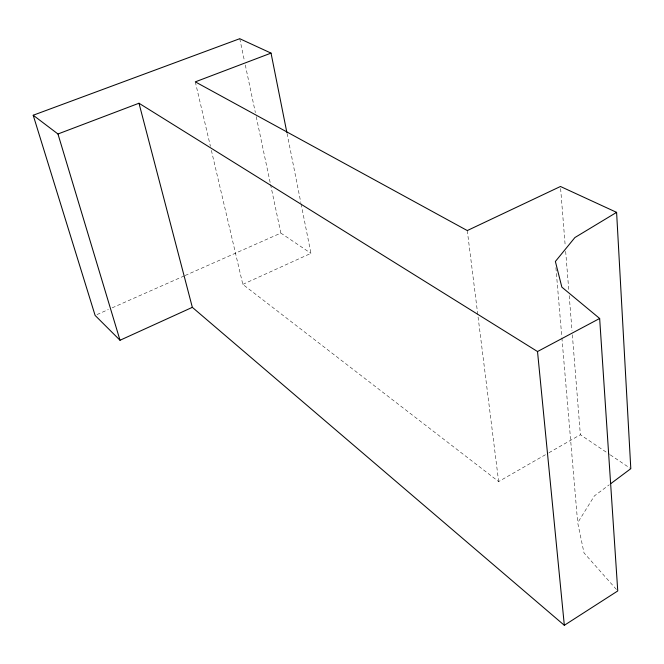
<?xml version="1.0" encoding="UTF-8"?>
<svg xmlns="http://www.w3.org/2000/svg" width="664" height="664" viewBox="0 0 664 664"><rect width="100%" height="100%" fill="white"/><g stroke="black" fill="none" stroke-linecap="round" stroke-linejoin="round"><path stroke-width="0.5" stroke-dasharray="3.32 2.49" d="M616.399 589.433L584.013 552.904L577.697 522.775L594.371 495.925L609.278 484.778M211.376 150.371L242.808 284.366L498.639 481.566L548.032 453.255M548.929 452.74L580.369 434.729L609.428 454.292M242.808 284.366L310.951 253.349L301.024 203.549M97.002 314.578L108.373 309.54M112.166 307.855L184.185 275.925M185.131 275.51L280.839 233.081L310.951 253.349M610.282 454.873L630.8 468.684M195.299 81.863L210.43 146.337M239.746 38.703L244.452 60.972M245.306 65.022L255.366 112.606M256.221 116.657L270.356 183.471M270.563 184.484L280.839 233.081M287.039 133.414L300.825 202.528M467.282 230.566L498.639 481.566M555.909 267.667L561.819 336.872M561.902 337.901L577.697 522.775M560.624 188.543L565.247 246.228M565.662 251.374L568.799 290.517M569.214 295.671L572.019 330.689M572.351 334.814L580.369 434.729"/><path stroke-width="1" d="M610.93 483.541L630.8 468.684L616.599 212.355L560.457 186.484L467.282 230.566L195.299 81.863L271.036 53.12L286.84 132.402M271.036 53.12L239.746 38.703L33.2 115.229L57.959 133.987L138.983 103.235L192.336 307.341L564.325 625.297L617.752 590.952L599.658 318.479L561.852 287.138L555.378 261.475L574.891 237.554L616.599 212.355M138.983 103.235L537.516 351.538L599.658 318.479M33.2 115.229L95.11 315.417L120.018 340.258L192.336 307.341M57.959 133.987L120.018 340.258M537.516 351.538L564.325 625.297"/></g></svg>
